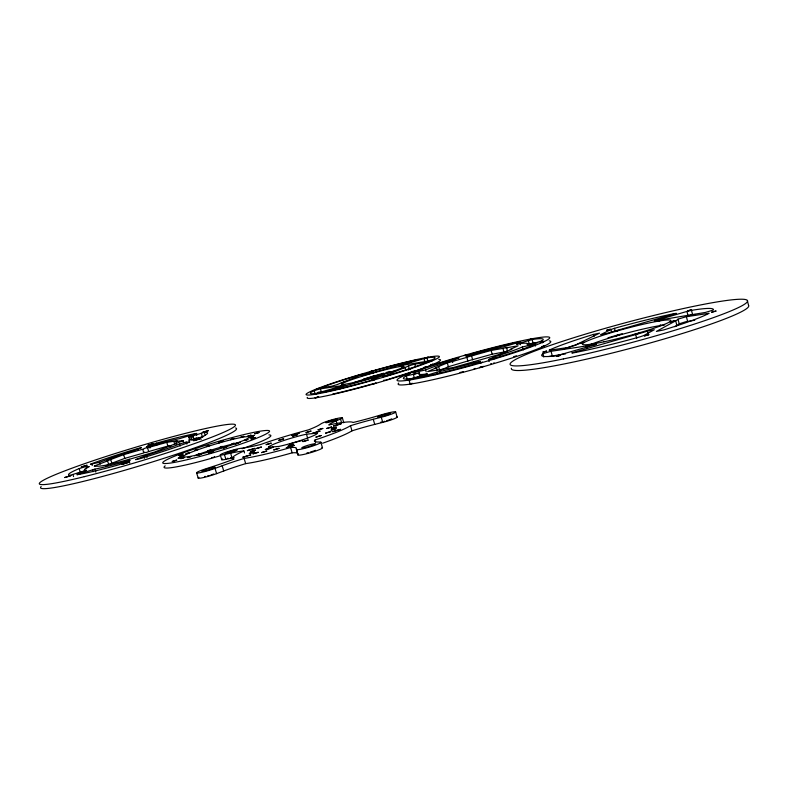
<?xml version="1.0" encoding="UTF-8"?>
<svg xmlns="http://www.w3.org/2000/svg" width="788" height="788" viewBox="0 0 788 788"><rect width="100%" height="100%" fill="white"/><g stroke="black" fill="none" stroke-linecap="round" stroke-linejoin="round"><path stroke-width="1.18" d="M321.987 447.486A12.835 1.399 -16.3 0 1 312.018 452.243A12.835 1.399 -16.3 0 1 297.884 454.873L296.357 448.421A49.9 5.152 -16.6 0 0 290.595 447.535A62.941 6.097 -16.3 0 1 244.113 458.419A49.9 5.152 -16.6 0 0 222.157 465.757L215.035 468.377A12.441 1.231 -16.7 0 1 197.552 473.017A12.441 1.231 -16.7 0 1 205.747 468.821L213.912 466.181A46.305 4.383 -16.7 0 0 234.016 459.049A62.941 6.097 -16.3 0 1 243.925 451.002L244.507 452.962M297.884 454.873L296.357 448.421M580.076 343.351L583.987 342.268L580.076 343.351A88.837 7.801 -14.9 0 0 564.287 348.838M147.573 447.801L148.666 451.563L167.893 446.077L171.488 445.732M440.856 370.084L448.382 366.725L470.052 360.343L492.185 354.226L507.108 351.409M467.905 361.15L466.851 357.368L467.392 357.082L491.141 350.433L502.951 348.404C507.236 347.439 507.009 346.109 507.098 351.694M546.577 351.093L542.774 352.167L546.616 351.123M412.922 383.362L410.144 383.992L411.769 383.352M409.002 379.964L413.03 378.811L409.041 379.983L410.144 383.973M409.642 373.896L405.928 374.97L409.652 373.867M659.723 325.464L660.787 325.03M511.727 349.271L500.084 354.196L474.268 361.594M253.244 436.808L249.885 437.783M324.37 391.951L371.719 378.299A38.858 2.551 -15.9 0 0 380.397 375.777L384.692 374.802L369.06 380.968A64.813 4.255 -15.9 0 1 325.208 391.892L324.37 391.971M249.875 437.764L253.253 436.779M250.948 436.296L254.288 435.311L250.968 436.316M250.968 435.203L247.678 436.158L250.988 435.173M243.837 436.375L240.557 437.31L243.847 436.355M223.437 447.978L226.895 446.973L223.526 448.017M619.565 334.88L615.901 335.905M618.393 330.418L614.541 331.462L618.393 330.399M674.814 326.705L676.922 325.533A53.22 4.669 -14.9 0 0 679.217 323.829L685.57 321.79L694.809 320.224M210.406 451.908L213.873 450.903L210.445 451.948M218.65 442.807L221.921 441.861L218.69 442.836M371.375 378.171L374.901 377.166L371.394 378.191M677.985 319.16L685.885 316.796L709.092 313.299A88.867 7.486 -15 0 1 663.683 329.945L656.404 331.423L675.68 320.824A53.239 4.482 -15 0 0 677.985 319.16L679.217 323.829M206.338 446.51L209.608 445.565L206.417 446.54M198.192 449.396L194.951 450.362M187.564 457.592L191.001 456.567L187.564 457.621M194.922 450.322L198.212 449.347M148.646 451.494C142.983 455.129 139.909 447.83 147.553 447.781L166.77 442.354L177.192 440.797L175.724 441.438L176.581 444.274M464.467 355.555L468.072 354.511M344.464 384.593L341.076 385.598M464.368 355.526L468.052 354.492M340.987 385.578L344.445 384.574M341.362 383.037L344.73 382.081L341.44 383.057M315.161 397.861L315.939 397.536M129.183 459.286L129.202 459.266C115.56 463.117 101.228 467.126 94.215 466.053L107.562 460.891L108.714 464.664L105.375 465.974M542.873 353.684L550.615 351.359L586.223 345.991A53.239 4.482 -15 0 0 594.615 344.533L596.457 344.386L557.126 355.605A88.867 7.486 -15 0 1 542.873 353.684L543.789 357.053M207.648 450.815L208.899 450.322M542.026 340.84L535.948 342.721L527.133 344.189A56.194 4.167 -15.6 0 0 517.155 344.08L516.445 344.11L532.117 339.539A72.585 5.388 -15.6 0 1 542.026 340.84L542.577 342.839M479.468 367.523L481.606 366.794M406.312 375.896L419.649 372.891A56.194 4.167 -15.6 0 0 426.781 373.926L427.362 373.926L410.893 378.742A72.585 5.388 -15.6 0 1 406.312 375.896L407.396 379.717M189.642 442.038L185.623 442.216L179.536 444.028A56.184 4.019 -16.7 0 1 146.469 455.365L135.615 459.65L139.801 458.754A72.575 5.201 -16.7 0 0 188.864 442.364L189.642 442.038L189.002 439.911A56.184 4.019 -16.7 0 0 188.825 437.104L204.25 432.405L205.274 435.212M610.927 329.502L600.525 334.713L606.75 333.413A53.239 4.482 -15 0 1 617.477 330.28L676.37 313.368L674.341 313.594A88.867 7.486 -15 0 0 614.473 328.31L610.927 329.502L611.508 331.659M408.44 365.967L414.498 364.174L426.8 362.253L426.308 362.529A64.813 4.255 -15.9 0 1 386.859 375.797L382.456 376.822L405.052 367.494A38.858 2.551 -15.9 0 0 408.44 365.967L409.425 369.434M383.736 380.2L384.869 380.21M488.58 359.515L493.623 358.599A72.585 5.388 -15.6 0 0 535.288 344.267L535.751 343.982L522.375 346.937A56.194 4.167 -15.6 0 1 495.297 356.609L488.58 359.515L489.151 361.574M615.832 335.786L617.349 335.264M214.582 456.626L213.991 456.873M314.195 390.631L320.164 388.868L339.392 386.061A38.858 2.551 -15.9 0 0 344.159 385.204L344.996 385.135L315.988 393.478A64.813 4.255 -15.9 0 1 314.195 390.631L315.18 394A64.793 4.433 -15.9 0 0 314.245 394.463M204.437 432.385A72.575 5.201 -16.7 0 1 200.477 437.576L194.232 439.507L189.061 440.108M437.399 370.557L436.582 367.671L427.677 371.601L453.396 367.513L474.209 361.584M436.582 367.671L435.232 367.878L447.318 362.943L466.851 357.368M397.132 417.167L395.684 412.065A11.997 1.172 -15.9 0 0 383.145 414.301L375.029 416.665A44.709 4.196 -16 0 1 353.024 422.496A62.941 6.097 -16.3 0 0 328.793 424.998A44.709 4.196 -16 0 1 336.161 420.871L340.505 418.999L341.608 422.801M232.036 443.802L233.672 443.25M77.185 473.736A72.555 5.417 -16.8 0 1 80.307 472.347L85.606 470.643M79.155 468.584L85.508 466.644L89.28 466.585A56.184 4.019 -16.7 0 0 86.493 470.288L69.974 475.302A72.575 5.201 -16.7 0 1 79.155 468.584L80.307 472.347M371.572 376.792L373.138 376.28M425.638 369.927L413.877 372.557L414.478 372.202A72.585 5.388 -15.6 0 1 454.272 358.796L459 357.762L452.214 360.638A56.194 4.167 -15.6 0 0 425.638 369.927L426.18 371.837M373.374 383.51L372.389 383.864M129.153 461.039L130.128 460.527L126.917 461.167A56.184 4.019 -16.7 0 1 94.915 469.116L76.899 474.721A72.575 5.201 -16.7 0 0 118.88 464.802L129.153 461.039L129.764 463.048M108.36 464.516L124.78 458.37L143.997 452.893M220.295 446.934L221.999 446.382M183.732 442.6L183.151 440.679L154.645 452.007L129.212 459.345M372.862 371.158L361.308 375.777L365.277 374.881A38.858 2.551 -15.9 0 1 373.463 372.507L417.965 359.692L417 359.801A64.813 4.255 -15.9 0 0 375.837 370.202L372.862 371.158L373.482 373.335M107.562 460.891L106.744 461.01L123.647 454.656L142.874 449.17M408.007 379.452L420.418 376.762M222.738 446.412L220.216 447.141M99.652 462.29L90.423 464.28L91.674 463.679A72.575 5.201 -16.7 0 1 137.624 448.549L141.397 447.692L131.458 451.544A56.184 4.019 -16.7 0 0 99.652 462.29L100.224 464.162M196.852 437.704L195.749 438.089M409.977 369.188L410.932 368.863M198.931 477.311A12.431 1.28 -16.8 0 0 202.595 477.745A12.431 1.28 -16.8 0 0 216.602 473.647L223.713 470.997A49.88 5.358 -16.6 0 1 245.659 463.63A62.922 6.353 -16.4 0 0 292.141 452.834A49.88 5.358 -16.6 0 1 297.943 453.829M234.479 443.28L232.076 443.959M210.041 450.263L210.898 449.889L210.022 450.007M316.224 393.636L317.613 393.33L314.146 394.374L321.376 392.188L320.401 388.829M191.878 439.921L203.668 436.522M209.775 450.352L207.638 450.864M198.221 454.243L199.512 453.721L198.162 453.957M430.701 364.755L431.745 364.46M371.512 384.16L370.084 384.574M319.327 392.03L318.017 392.394M475.194 368.39L474.041 368.735M317.111 397.438L318.667 396.876L317.239 397.142M593.423 334.437L599.56 333.147L578.914 343.361A53.239 4.482 -15 0 0 575.89 345.154L568.109 347.488L549.128 350.276L549.531 349.961A88.867 7.486 -15 0 1 593.423 334.437L594.014 336.594M647.312 331.177L654.306 329.748L643.55 335.639L639.669 336.949A88.867 7.486 -15 0 1 573.664 352.817L571.812 352.925L635.699 334.575A53.239 4.482 -15 0 0 647.312 331.177L648.081 334.053M387.883 379.402L385.805 379.983M194.439 438.502L193.651 438.739M366.006 378.279L366.233 378.21A38.848 2.659 -15.9 0 1 374.408 375.827L383.825 373.167M374.536 383.352C369.582 384.958 378.782 382.604 375.443 383.116M527.231 344.878L529.359 344.267L528.315 340.455M436.798 372.231L421.698 376.881L422.831 376.782A72.585 5.388 -15.6 0 0 472.603 364.677L480.552 361.416L476.179 362.293A56.194 4.167 -15.6 0 1 439.576 371.532L436.798 372.231L437.37 374.251M494.204 362.904L493.623 363.071M316.943 397.487L315.23 397.891M543.365 346.159L544.872 345.479M212.346 457.414L211.647 457.601M423.974 358.629L399.083 365.888L399.989 365.799A38.858 2.551 -15.9 0 1 404.943 364.864L426.909 361.288L433.006 359.486A64.813 4.255 -15.9 0 0 426.968 357.9C422.732 357.338 423.914 363.495 427.539 361.328M386.179 372.507L389.715 371.503M686.939 311.427L654.296 320.952L656.237 320.765A53.239 4.482 -15 0 1 664.786 319.179L705.427 312.422L713.376 310.029A88.867 7.486 -15 0 0 691.48 310.364L686.939 311.427L688.111 315.899M622.195 333.718L618.669 334.703A53.22 4.669 -14.9 0 0 607.942 337.845M473.086 353.369L465.885 356.274L469.815 355.427A56.194 4.167 -15.6 0 1 504.084 346.681L520.691 341.765L519.4 341.894A72.585 5.388 -15.6 0 0 473.086 353.369L473.608 355.221M156.369 443.142L146.44 446.826L149.424 446.225A56.184 4.019 -16.7 0 1 179.723 438.591L196.793 433.469L196.163 433.499A72.575 5.201 -16.7 0 0 156.369 443.142L156.911 444.964M590.606 344.523C584.726 346.493 596.743 343.292 590.606 344.523A45.871 4.019 -14.9 0 1 664.639 324.942M364.805 378.614L363.682 378.9M548.822 356.54L565.626 353.851M439.152 370.724L439.783 370.567L438.709 366.735M530.442 343.972L533.171 343.371L532.117 339.539M543.395 345.804L544.508 345.548M315.614 442.127L315.003 440.009A62.941 6.097 -16.3 0 0 350.493 425.707A48.787 4.994 -16 0 1 373.256 419.275L381.274 417.226A11.997 1.172 -15.9 0 0 395.674 412.075M689.333 315.574L691.46 315.072M322.587 443.23A62.922 6.353 -16.4 0 0 351.97 430.839A48.767 5.201 -16 0 1 374.733 424.407L382.751 422.378A11.997 1.221 -15.9 0 0 396.788 416.862M430.691 365.011L433.154 364.184L432.257 364.332M542.735 346.326L541.691 346.562M618.147 335.058L619.585 334.841M373.955 376.073L374.743 375.935L371.641 376.891M318.096 396.758L317.111 396.955M661.083 325.286L659.763 325.493M108.714 464.664L107.976 464.792M340.505 418.999A11.15 1.015 -16.1 0 0 336.21 418.684A11.15 1.015 -16.1 0 0 321.366 423.609L319.278 424.929A43.271 3.901 -16.4 0 1 308.423 429.874A62.941 6.097 -16.3 0 0 260.592 444.521A43.271 3.901 -16.4 0 1 244.595 447.781L240.36 448.382A11.387 1.044 -16.6 0 0 223.851 453.031A11.387 1.044 -16.6 0 0 224.442 454.518L230.618 453.179A46.305 4.383 -16.7 0 1 243.925 451.002M491.308 363.652L490.619 363.79M482.611 366.548L483.586 366.42L479.468 367.612M222.6 458.98A11.387 1.084 -16.6 0 0 225.88 459.345L232.056 458.035A46.285 4.561 -16.8 0 1 234.144 457.592M427.677 361.298L427.914 361.259A64.793 4.433 -15.9 0 1 430.543 360.894M505.866 347.902L518.1 345.794L510.21 349.478L511.737 349.222M322.568 392.02L324.942 391.695M175.724 441.438L183.151 440.679M268.393 447.239A25.59 2.472 -16.3 0 1 281.828 441.172A25.59 2.472 -16.3 0 1 306.473 434.168L317.495 433.144A25.59 2.472 -16.3 0 1 304.237 439.251A25.59 2.472 -16.3 0 1 278.952 446.422L268.393 447.239L268.984 449.259M94.915 469.116L95.831 472.081M91.674 463.679L92.245 465.531M92.472 469.727L93.082 471.707M86.138 466.545L86.71 468.417M72.969 474.622L73.57 476.582M110.744 459.65L111.896 463.423M146.469 455.365L147.07 457.365M143.918 456.252L144.529 458.252M137.624 448.549L138.176 450.372M123.647 454.656L124.78 458.37M166.77 442.354L167.893 446.077M149.424 446.225L149.976 448.067M192.893 435.508L194.015 439.261M188.825 437.104L189.396 438.985M196.586 472.751L198.152 477.971M186.283 442.107L186.864 444.077M179.536 444.028L180.127 445.988M173.951 441.615L174.798 444.452M224.442 454.518L225.88 459.345M220.295 454.922L221.724 459.719M222.157 465.757L223.713 470.997M215.035 468.377L216.602 473.647M201.275 433.114L202.398 436.867M200.477 437.576L201.068 439.527M196.163 433.499L196.714 435.35M244.113 458.419L245.659 463.63M230.618 453.179L232.056 458.035M290.595 447.535L292.141 452.834M320.844 442.166L322.42 447.594M306.473 434.168L307.635 438.138M350.493 425.707L351.97 430.839M342.356 417.817L343.726 422.545M336.161 420.871L336.988 423.737M373.256 419.275L374.733 424.407M375.837 370.202L376.457 372.379M371.719 378.299L372.389 380.663M381.274 417.226L382.751 422.378M419.078 372.941L420.162 376.792M414.774 364.125L415.424 366.44M414.478 372.202L415.01 374.093M413.227 373.867L414.311 377.688M405.052 367.494L405.712 369.818M439.576 371.532L440.147 373.542M426.968 357.9L427.914 361.259M426.781 373.926L427.342 375.915M454.272 358.796L454.794 360.648M452.214 360.638L452.736 362.51M447.318 362.943L448.382 366.725M495.297 356.609L495.859 358.648M493.229 357.358L493.79 359.397M491.141 350.433L492.185 354.226M471.588 356.009L472.642 359.801M502.951 348.404L504.005 352.246M500.084 354.196L500.646 356.215M534.894 342.938L535.446 344.927M534.875 344.031L535.426 346.04M529.27 344.986L529.822 346.986M522.375 346.937L523.202 349.941M519.794 342.879L520.316 344.789M551.029 351.29L552.26 355.782M586.223 345.991L586.863 348.335M614.473 328.31L615.339 331.541M635.699 334.575L636.724 338.407M691.48 310.364L692.652 314.845A88.837 7.801 -14.9 0 1 695.233 314.451M686.387 316.707L687.619 321.376M675.68 320.824L676.922 325.533M747.339 300.642L748.57 305.38M549.226 340.84A79.233 6.127 -15.6 0 1 477.626 368.331A79.233 6.127 -15.6 0 1 398.708 383.086M516.426 355.812A72.565 5.615 -15.6 0 1 513.559 356.777M463.413 371.611A72.565 5.615 -15.6 0 1 459.965 372.507M534.825 343.135A72.565 5.615 -15.6 0 1 537.81 342.78M438.798 359.417A69.275 4.748 -15.9 0 1 377.777 382.741A69.275 4.748 -15.9 0 1 307.379 397.369M353.339 382.801A32.505 2.226 -15.9 0 1 394.581 371.118M408.558 369.868A38.848 2.659 -15.9 0 1 408.371 369.956M425.687 366.706A64.793 4.433 -15.9 0 1 423.934 367.395M414.774 370.734A64.793 4.433 -15.9 0 1 388.888 379.097M369.06 384.869A64.793 4.433 -15.9 0 1 332.713 394.069M268.905 434.877A55.712 4.905 -16.6 0 1 242.143 448.697M219.665 455.917A55.712 4.905 -16.6 0 1 165.194 465.856M194.626 455.809A34.406 3.024 -16.6 0 1 240.389 442.265M748.6 305.429A122.8 10.805 -14.9 0 1 630.952 348.207A122.8 10.805 -14.9 0 1 511.392 368.262M235.582 427.963A102.351 7.653 -16.8 0 1 140.727 465.541A102.351 7.653 -16.8 0 1 41.143 486.551M343.184 422.417A11.14 1.054 -16.1 0 1 343.686 422.742M231.702 457.355A6.324 0.601 -16.6 0 1 230.49 457.68M227.998 458.232A6.324 0.601 -16.6 0 1 227.348 458.33M391.675 418.852A6.668 0.68 -15.9 0 1 386.721 420.713M384.761 421.265A6.668 0.68 -15.9 0 1 384.111 421.432M381.747 421.974A6.668 0.68 -15.9 0 1 380.831 422.141M315.436 450.322A7.131 0.778 -16.3 0 1 310.285 452.095M308.197 452.667A7.131 0.778 -16.3 0 1 306.887 452.982M213.765 473.982A6.905 0.709 -16.8 0 1 210.918 474.947M208.928 475.538A6.905 0.709 -16.8 0 1 207.608 475.883M205.363 476.385A6.905 0.709 -16.8 0 1 204.545 476.523M289.334 444.136A25.58 2.581 -16.4 0 1 302.257 440.472M296.298 449.436A12.844 1.34 -16.3 0 0 310.738 446.648A12.844 1.34 -16.3 0 0 320.204 442.058L317.209 441.989A48.787 4.994 -16 0 1 315.003 440.009M223.329 440.709L219.015 442.019L223.329 440.709M340.455 429.361L332.703 431.657L340.455 429.361M341.017 423.855L333.56 425.983L341.017 423.855M213.469 451.829L208.82 453.238L213.469 451.829M336.023 428.662L330.93 430.169L336.013 428.692M336.23 427.096L331.196 428.583L336.23 427.126M331.6 427.027L326.626 428.495L331.6 427.027M330.822 431.597L325.661 433.095L330.822 431.597M86.966 465.255L81.253 467.008L86.956 465.275M208.446 430.603L202.792 432.257L208.446 430.603M321.149 435.557L315.958 437.094L321.149 435.557M322.814 428.426L317.879 429.884L322.804 428.455M319.987 431.095L312.472 433.311L319.987 431.095M715.967 311.043L711.761 312.176L715.967 311.043M199.62 438.936L193.612 440.719L199.61 438.965M308.138 440.059L302.897 441.585L308.138 440.059M310.964 431.095L306.089 432.553L310.964 431.095M70.822 475.656L64.734 477.538L70.822 475.656M183.023 454.164L178.6 455.494L183.013 454.154M560.524 355.329L556.407 356.462L560.514 355.349M294.279 445.358L286.349 447.702L294.279 445.358M299.036 433.311L291.718 435.429L299.036 433.311M293.451 444.521L288.201 446.018L293.451 444.521M297.391 434.71L292.476 436.138L297.381 434.74M176.699 460.123L172.119 461.512L176.689 460.143M691.519 309.822L687.579 310.876L691.509 309.802M279.011 448.352L273.81 449.918L279.011 448.352M283.611 438.886L278.686 440.334L283.591 438.916M273.032 447.249L265.339 449.524L273.032 447.249M321.327 387.676L331.699 386.209L337.441 384.514A38.858 2.551 -15.9 0 1 341.234 382.889L363.672 373.965L359.712 374.881A64.813 4.255 -15.9 0 0 321.937 387.391L321.327 387.676M674.232 320.923L670.086 322.026L674.223 320.913M271.121 443.161L266.196 444.629L271.121 443.161M266.738 451.051L261.527 452.598L266.738 451.051M544.114 341.45L540.036 342.544L544.104 341.44M261.34 447.052L256.346 448.52L261.34 447.052M258.178 452.292L253.017 453.819L258.178 452.292M254.317 451.948L249.205 453.455L254.288 451.977M255.47 450.106L250.446 451.613L255.47 450.106M662.511 319.898L658.532 320.962L662.511 319.889M250.692 454.932L242.901 457.188L250.692 454.932M254.869 448.402L247.402 450.608L254.869 448.402M648.82 334.733L644.476 335.885L648.82 334.733M153.384 443.664L147.868 445.279L153.374 443.644M533.161 338.653L529.329 339.687L533.151 338.633M255.489 437.675L250.919 439.005L255.47 437.704M259.016 432.523L254.632 433.824L259.006 432.504M404.786 367.375L401.309 368.37L404.776 367.366M247.895 439.448L244.526 440.462L247.875 439.468M638.841 333.314L634.675 334.447L638.841 333.294M400.028 366.272L403.397 365.317L400.058 366.253M128.326 462.448L122.12 464.349L128.326 462.448M238.744 442.984L235.316 444.008L238.725 443.004M233.77 438.67L230.52 439.606L233.76 438.65M375.433 379.343L371.828 380.377L375.413 379.363M482.423 362.293L478.267 363.455L482.423 362.273M373.788 372.616L370.468 373.542L373.788 372.606M610.345 329.276L606.593 330.28L610.345 329.256M201.364 454.252L197.906 455.287L201.354 454.223M373.345 370.774L370.094 371.68L373.325 370.754M184.087 457.631L180.738 458.665L184.057 457.661M189.031 452.854L185.781 453.849L189.002 452.873M181.398 457.276L178.049 458.291L181.378 457.306M183.161 455.602L179.812 456.607L183.161 455.572M319.514 388.257L316.215 389.223L319.514 388.238M432.169 360.677L428.711 361.682L432.159 360.658M428.209 357.24L424.89 358.185L428.209 357.21M435.094 374.842A79.253 5.88 -15.6 0 0 549.738 337.747A79.253 5.88 -15.6 0 0 435.331 364.204A79.253 5.88 -15.6 0 0 435.094 374.842M340.18 388.927A69.295 4.551 -15.9 0 0 439.359 356.521A69.295 4.551 -15.9 0 0 338.653 381.165A69.295 4.551 -15.9 0 0 340.18 388.927M356.59 381.835A32.505 2.137 -15.9 0 0 403.899 366.509A32.505 2.137 -15.9 0 0 357.427 377.757A32.505 2.137 -15.9 0 0 356.59 381.835M188.371 459.404A55.731 4.708 -16.6 0 0 269.535 431.341A55.731 4.708 -16.6 0 0 190.44 450.293A55.731 4.708 -16.6 0 0 188.371 459.404M198.655 454.597A34.416 2.906 -16.6 0 0 249.215 437.222A34.416 2.906 -16.6 0 0 200.871 448.707A34.416 2.906 -16.6 0 0 198.655 454.597M563.371 358.934A122.839 10.362 -15 0 0 747.28 301.853A122.839 10.362 -15 0 0 575.723 337.106A122.839 10.362 -15 0 0 563.371 358.934M603.953 341.815A45.881 3.861 -15 0 0 670.913 320.667A45.881 3.861 -15 0 0 604.869 334.664A45.881 3.861 -15 0 0 603.953 341.815M84.296 476.671A102.381 7.348 -16.7 0 0 235.395 425.412A102.381 7.348 -16.7 0 0 92.688 460.891A102.381 7.348 -16.7 0 0 84.296 476.671M328.34 422.368A6.196 0.561 -16.1 0 0 337.599 419.265A6.196 0.561 -16.1 0 0 329.059 421.156A6.196 0.561 -16.1 0 0 328.34 422.368M380.811 416.744A6.668 0.65 -15.9 0 0 390.572 413.424A6.668 0.65 -15.9 0 0 381.106 415.483A6.668 0.65 -15.9 0 0 380.811 416.744M305.291 447.515A7.131 0.749 -16.3 0 0 315.476 443.88A7.131 0.749 -16.3 0 0 305.114 446.215A7.131 0.749 -16.3 0 0 305.291 447.515M204.821 470.929A6.905 0.68 -16.7 0 0 215.104 467.323A6.905 0.68 -16.7 0 0 205.579 469.471A6.905 0.68 -16.7 0 0 204.821 470.929M227.929 453.139A6.324 0.581 -16.6 0 0 237.267 449.899A6.324 0.581 -16.6 0 0 228.431 451.948A6.324 0.581 -16.6 0 0 227.929 453.139"/></g></svg>
